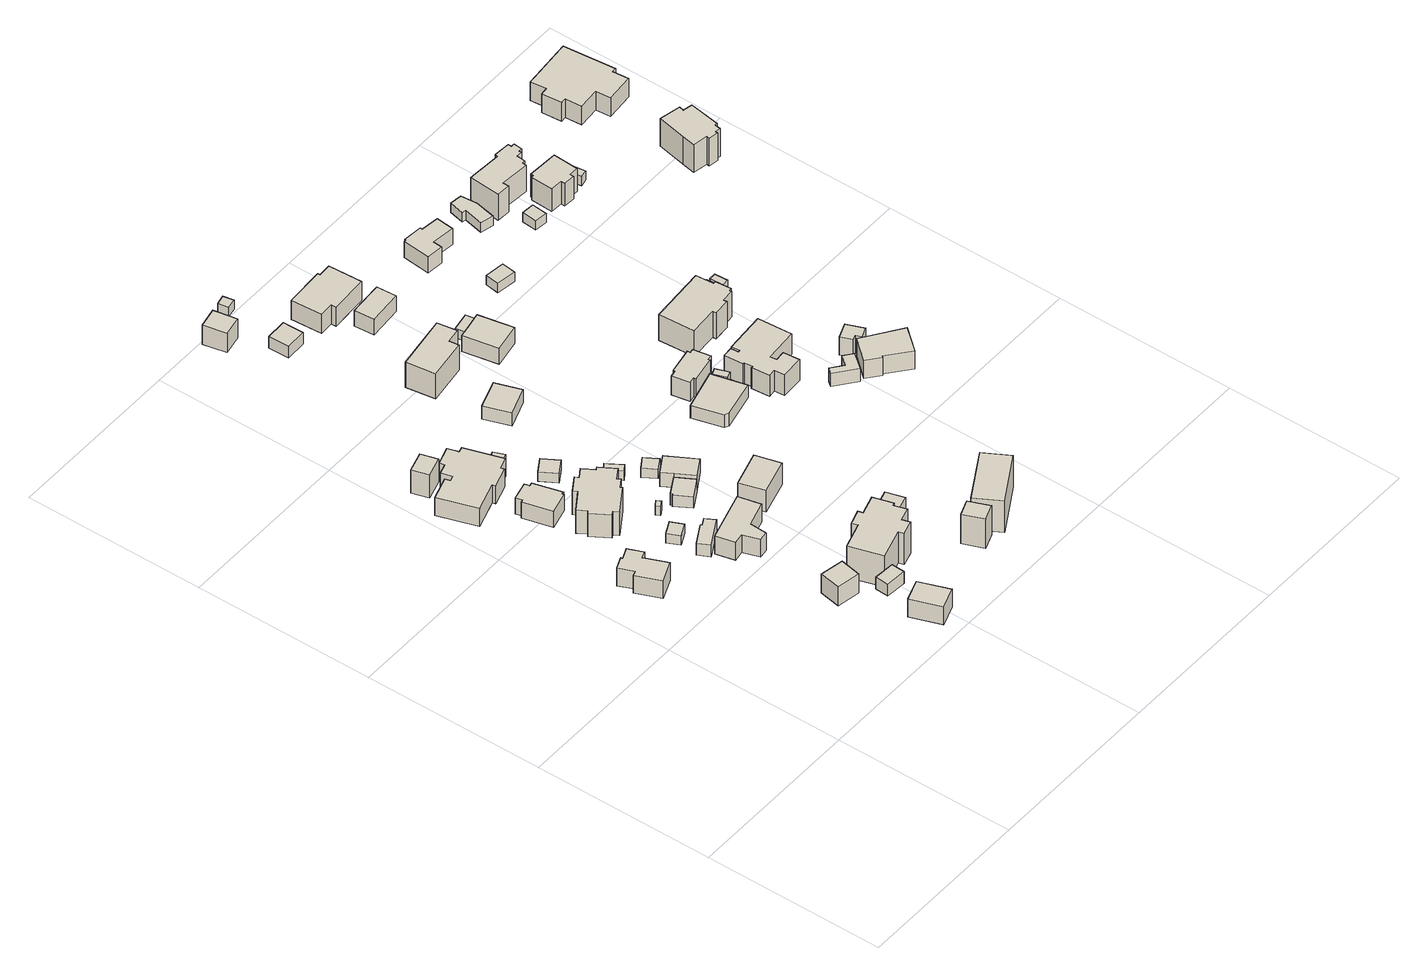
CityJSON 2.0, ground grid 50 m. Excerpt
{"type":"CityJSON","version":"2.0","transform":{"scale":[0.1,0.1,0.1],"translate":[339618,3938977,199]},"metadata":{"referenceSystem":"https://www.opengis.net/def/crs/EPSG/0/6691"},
"CityObjects":{
"building1":{"type":"Building","attributes":{"usage":"411","measuredHeight":7.2,"storeysAboveGround":1,"BuildingIDAttribute.prefecture":"14","BuildingIDAttribute.city":"14151","BuildingDetailAttribute.totalFloorArea":63.91,"BuildingDetailAttribute.buildingFootprintArea":63.91,"BuildingDetailAttribute.buildingStructureType":"601","BuildingDetailAttribute.buildingStructureOrgType":"1","BuildingDetailAttribute.orgUsage":"10","BuildingDetailAttribute.surveyYear":2015,"BuildingLandSlideRiskAttribute.description":"1","BuildingLandSlideRiskAttribute.areaType":"1"},"geometry":[{"type":"Solid","lod":"1","boundaries":[[[[0,1,2,3,4,5,6,7,8,9]],[[8,10,11,9]],[[7,12,10,8]],[[6,13,12,7]],[[5,14,13,6]],[[4,15,14,5]],[[3,16,15,4]],[[2,17,16,3]],[[1,18,17,2]],[[0,19,18,1]],[[9,11,19,0]],[[10,12,13,14,15,16,17,18,19,11]]]]}]},
"building2":{"type":"Building","attributes":{"usage":"431","measuredHeight":6.9,"storeysAboveGround":1,"BuildingIDAttribute.prefecture":"14","BuildingIDAttribute.city":"14151","BuildingDetailAttribute.totalFloorArea":44.2,"BuildingDetailAttribute.buildingFootprintArea":44.2,"BuildingDetailAttribute.buildingStructureType":"601","BuildingDetailAttribute.buildingStructureOrgType":"1","BuildingDetailAttribute.orgUsage":"143","BuildingDetailAttribute.surveyYear":2015},"geometry":[{"type":"Solid","lod":"1","boundaries":[[[[20,21,22,23]],[[22,24,25,23]],[[21,26,24,22]],[[20,27,26,21]],[[23,25,27,20]],[[24,26,27,25]]]]}]},
"building3":{"type":"Building","attributes":{"usage":"411","measuredHeight":6.2,"storeysAboveGround":1,"BuildingIDAttribute.prefecture":"14","BuildingIDAttribute.city":"14151","BuildingDetailAttribute.totalFloorArea":52.96,"BuildingDetailAttribute.buildingFootprintArea":52.96,"BuildingDetailAttribute.buildingStructureType":"601","BuildingDetailAttribute.buildingStructureOrgType":"1","BuildingDetailAttribute.orgUsage":"10","BuildingDetailAttribute.surveyYear":2015},"geometry":[{"type":"Solid","lod":"1","boundaries":[[[[28,29,30,31,32,33,34,35,36,37]],[[36,38,39,37]],[[35,40,38,36]],[[34,41,40,35]],[[33,42,41,34]],[[32,43,42,33]],[[31,44,43,32]],[[30,45,44,31]],[[29,46,45,30]],[[28,47,46,29]],[[37,39,47,28]],[[38,40,41,42,43,44,45,46,47,39]]]]}]},
"building4":{"type":"Building","attributes":{"usage":"411","measuredHeight":6.4,"storeysAboveGround":1,"BuildingIDAttribute.prefecture":"14","BuildingIDAttribute.city":"14151","BuildingDetailAttribute.totalFloorArea":38.78,"BuildingDetailAttribute.buildingFootprintArea":38.78,"BuildingDetailAttribute.buildingStructureType":"610","BuildingDetailAttribute.buildingStructureOrgType":"2","BuildingDetailAttribute.orgUsage":"10","BuildingDetailAttribute.surveyYear":2015},"geometry":[{"type":"Solid","lod":"1","boundaries":[[[[48,49,50,51]],[[50,52,53,51]],[[49,54,52,50]],[[48,55,54,49]],[[51,53,55,48]],[[52,54,55,53]]]]}]},
"building5":{"type":"Building","attributes":{"usage":"411","measuredHeight":7.9,"storeysAboveGround":1,"BuildingIDAttribute.prefecture":"14","BuildingIDAttribute.city":"14151","BuildingDetailAttribute.totalFloorArea":178.84,"BuildingDetailAttribute.buildingFootprintArea":178.84,"BuildingDetailAttribute.buildingStructureType":"601","BuildingDetailAttribute.buildingStructureOrgType":"1","BuildingDetailAttribute.orgUsage":"10","BuildingDetailAttribute.surveyYear":2015,"BuildingLandSlideRiskAttribute.description":"1","BuildingLandSlideRiskAttribute.areaType":"1"},"geometry":[{"type":"Solid","lod":"1","boundaries":[[[[56,57,58,59,60,61,62,63,64,65,66,67,68,69,70,71]],[[70,72,73,71]],[[69,74,72,70]],[[68,75,74,69]],[[67,76,75,68]],[[66,77,76,67]],[[65,78,77,66]],[[64,79,78,65]],[[63,80,79,64]],[[62,81,80,63]],[[61,82,81,62]],[[60,83,82,61]],[[59,84,83,60]],[[58,85,84,59]],[[57,86,85,58]],[[56,87,86,57]],[[71,73,87,56]],[[72,74,75,76,77,78,79,80,81,82,83,84,85,86,87,73]]]]}]},
"building6":{"type":"Building","attributes":{"measuredHeight":11.2,"BuildingIDAttribute.prefecture":"14","BuildingIDAttribute.city":"14151","BuildingDetailAttribute.surveyYear":2015,"BuildingLandSlideRiskAttribute.description":"1","BuildingLandSlideRiskAttribute.areaType":"1"},"geometry":[{"type":"Solid","lod":"1","boundaries":[[[[88,89,90,91]],[[90,92,93,91]],[[89,94,92,90]],[[88,95,94,89]],[[91,93,95,88]],[[92,94,95,93]]]]}]},
"building7":{"type":"Building","attributes":{"BuildingIDAttribute.prefecture":"14","BuildingIDAttribute.city":"14151","BuildingDetailAttribute.surveyYear":2015},"geometry":[{"type":"Solid","lod":"1","boundaries":[[[[96,97,98,99]],[[98,100,101,99]],[[97,102,100,98]],[[96,103,102,97]],[[99,101,103,96]],[[100,102,103,101]]]]}]},
"building8":{"type":"Building","attributes":{"usage":"413","measuredHeight":4.3,"storeysAboveGround":2,"BuildingIDAttribute.prefecture":"14","BuildingIDAttribute.city":"14151","BuildingDetailAttribute.totalFloorArea":50.77,"BuildingDetailAttribute.buildingFootprintArea":25.39,"BuildingDetailAttribute.buildingStructureType":"601","BuildingDetailAttribute.buildingStructureOrgType":"1","BuildingDetailAttribute.orgUsage":"30","BuildingDetailAttribute.surveyYear":2015},"geometry":[{"type":"Solid","lod":"1","boundaries":[[[[104,105,106,107,108,109]],[[108,110,111,109]],[[107,112,110,108]],[[106,113,112,107]],[[105,114,113,106]],[[104,115,114,105]],[[109,111,115,104]],[[110,112,113,114,115,111]]]]}]},
"building9":{"type":"Building","attributes":{"measuredHeight":4,"BuildingIDAttribute.prefecture":"14","BuildingIDAttribute.city":"14151","BuildingDetailAttribute.surveyYear":2015},"geometry":[{"type":"Solid","lod":"1","boundaries":[[[[116,117,118,119]],[[118,120,121,119]],[[117,122,120,118]],[[116,123,122,117]],[[119,121,123,116]],[[120,122,123,121]]]]}]},
"building10":{"type":"Building","attributes":{"usage":"411","measuredHeight":8.9,"storeysAboveGround":2,"BuildingIDAttribute.prefecture":"14","BuildingIDAttribute.city":"14151","BuildingDetailAttribute.totalFloorArea":216.38,"BuildingDetailAttribute.buildingFootprintArea":108.19,"BuildingDetailAttribute.buildingStructureType":"601","BuildingDetailAttribute.buildingStructureOrgType":"1","BuildingDetailAttribute.orgUsage":"10","BuildingDetailAttribute.surveyYear":2015},"geometry":[{"type":"Solid","lod":"1","boundaries":[[[[124,125,126,127,128,129,130,131,132,133,134,135,136,137,138,139,140,141]],[[140,142,143,141]],[[139,144,142,140]],[[138,145,144,139]],[[137,146,145,138]],[[136,147,146,137]],[[135,148,147,136]],[[134,149,148,135]],[[133,150,149,134]],[[132,151,150,133]],[[131,152,151,132]],[[130,153,152,131]],[[129,154,153,130]],[[128,155,154,129]],[[127,156,155,128]],[[126,157,156,127]],[[125,158,157,126]],[[124,159,158,125]],[[141,143,159,124]],[[142,144,145,146,147,148,149,150,151,152,153,154,155,156,157,158,159,143]]]]}]},
"building11":{"type":"Building","attributes":{"BuildingIDAttribute.prefecture":"14","BuildingIDAttribute.city":"14151","BuildingDetailAttribute.surveyYear":2015},"geometry":[{"type":"Solid","lod":"1","boundaries":[[[[160,161,162,163]],[[162,164,165,163]],[[161,166,164,162]],[[160,167,166,161]],[[163,165,167,160]],[[164,166,167,165]]]]}]},
"building12":{"type":"Building","attributes":{"usage":"413","measuredHeight":9.2,"storeysAboveGround":2,"BuildingIDAttribute.prefecture":"14","BuildingIDAttribute.city":"14151","BuildingDetailAttribute.totalFloorArea":174.46,"BuildingDetailAttribute.buildingFootprintArea":87.23,"BuildingDetailAttribute.buildingStructureType":"601","BuildingDetailAttribute.buildingStructureOrgType":"1","BuildingDetailAttribute.orgUsage":"30","BuildingDetailAttribute.surveyYear":2015},"geometry":[{"type":"Solid","lod":"1","boundaries":[[[[168,169,170,171,172,173,174,175]],[[174,176,177,175]],[[173,178,176,174]],[[172,179,178,173]],[[171,180,179,172]],[[170,181,180,171]],[[169,182,181,170]],[[168,183,182,169]],[[175,177,183,168]],[[176,178,179,180,181,182,183,177]]]]}]},
"building13":{"type":"Building","attributes":{"BuildingIDAttribute.prefecture":"14","BuildingIDAttribute.city":"14151","BuildingDetailAttribute.surveyYear":2015},"geometry":[{"type":"Solid","lod":"1","boundaries":[[[[184,185,186,187]],[[186,188,189,187]],[[185,190,188,186]],[[184,191,190,185]],[[187,189,191,184]],[[188,190,191,189]]]]}]},
"building14":{"type":"Building","attributes":{"BuildingIDAttribute.prefecture":"14","BuildingIDAttribute.city":"14151","BuildingDetailAttribute.surveyYear":2015},"geometry":[{"type":"Solid","lod":"1","boundaries":[[[[192,193,194,195]],[[194,196,197,195]],[[193,198,196,194]],[[192,199,198,193]],[[195,197,199,192]],[[196,198,199,197]]]]}]},
"building15":{"type":"Building","attributes":{"usage":"411","measuredHeight":12.8,"storeysAboveGround":2,"BuildingIDAttribute.prefecture":"14","BuildingIDAttribute.city":"14151","BuildingDetailAttribute.totalFloorArea":296.98,"BuildingDetailAttribute.buildingFootprintArea":148.49,"BuildingDetailAttribute.buildingStructureType":"601","BuildingDetailAttribute.buildingStructureOrgType":"1","BuildingDetailAttribute.orgUsage":"10","BuildingDetailAttribute.surveyYear":2015},"geometry":[{"type":"Solid","lod":"1","boundaries":[[[[200,201,202,203,204,205,206,207,208,209,210,211,212,213]],[[212,214,215,213]],[[211,216,214,212]],[[210,217,216,211]],[[209,218,217,210]],[[208,219,218,209]],[[207,220,219,208]],[[206,221,220,207]],[[205,222,221,206]],[[204,223,222,205]],[[203,224,223,204]],[[202,225,224,203]],[[201,226,225,202]],[[200,227,226,201]],[[213,215,227,200]],[[214,216,217,218,219,220,221,222,223,224,225,226,227,215]]]]}]},
"building16":{"type":"Building","attributes":{"usage":"411","measuredHeight":4.3,"storeysAboveGround":1,"BuildingIDAttribute.prefecture":"14","BuildingIDAttribute.city":"14151","BuildingDetailAttribute.totalFloorArea":26.7,"BuildingDetailAttribute.buildingFootprintArea":26.7,"BuildingDetailAttribute.buildingStructureType":"601","BuildingDetailAttribute.buildingStructureOrgType":"1","BuildingDetailAttribute.orgUsage":"10","BuildingDetailAttribute.surveyYear":2015},"geometry":[{"type":"Solid","lod":"1","boundaries":[[[[228,229,230,231,232,233]],[[232,234,235,233]],[[231,236,234,232]],[[230,237,236,231]],[[229,238,237,230]],[[228,239,238,229]],[[233,235,239,228]],[[234,236,237,238,239,235]]]]}]},
"building17":{"type":"Building","attributes":{"BuildingIDAttribute.prefecture":"14","BuildingIDAttribute.city":"14151","BuildingDetailAttribute.surveyYear":2015},"geometry":[{"type":"Solid","lod":"1","boundaries":[[[[240,241,242,243]],[[242,244,245,243]],[[241,246,244,242]],[[240,247,246,241]],[[243,245,247,240]],[[244,246,247,245]]]]}]},
"building18":{"type":"Building","attributes":{"usage":"411","storeysAboveGround":1,"BuildingIDAttribute.prefecture":"14","BuildingIDAttribute.city":"14151","BuildingDetailAttribute.totalFloorArea":12.31,"BuildingDetailAttribute.buildingFootprintArea":12.31,"BuildingDetailAttribute.buildingStructureType":"601","BuildingDetailAttribute.buildingStructureOrgType":"1","BuildingDetailAttribute.orgUsage":"10","BuildingDetailAttribute.surveyYear":2015},"geometry":[{"type":"Solid","lod":"1","boundaries":[[[[248,249,250,251]],[[250,252,253,251]],[[249,254,252,250]],[[248,255,254,249]],[[251,253,255,248]],[[252,254,255,253]]]]}]},
"building19":{"type":"Building","attributes":{"usage":"411","measuredHeight":5.2,"storeysAboveGround":1,"BuildingIDAttribute.prefecture":"14","BuildingIDAttribute.city":"14151","BuildingDetailAttribute.totalFloorArea":40.46,"BuildingDetailAttribute.buildingFootprintArea":40.46,"BuildingDetailAttribute.buildingStructureType":"601","BuildingDetailAttribute.buildingStructureOrgType":"1","BuildingDetailAttribute.orgUsage":"10","BuildingDetailAttribute.surveyYear":2015},"geometry":[{"type":"Solid","lod":"1","boundaries":[[[[256,257,258,259,260]],[[259,261,262,260]],[[258,263,261,259]],[[257,264,263,258]],[[256,265,264,257]],[[260,262,265,256]],[[261,263,264,265,262]]]]}]},
"building20":{"type":"Building","attributes":{"usage":"413","measuredHeight":7.6,"storeysAboveGround":2,"BuildingIDAttribute.prefecture":"14","BuildingIDAttribute.city":"14151","BuildingDetailAttribute.totalFloorArea":102.28,"BuildingDetailAttribute.buildingFootprintArea":51.14,"BuildingDetailAttribute.buildingStructureType":"601","BuildingDetailAttribute.buildingStructureOrgType":"1","BuildingDetailAttribute.orgUsage":"30","BuildingDetailAttribute.surveyYear":2015},"geometry":[{"type":"Solid","lod":"1","boundaries":[[[[266,267,268,269]],[[268,270,271,269]],[[267,272,270,268]],[[266,273,272,267]],[[269,271,273,266]],[[270,272,273,271]]]]}]},
"building21":{"type":"Building","attributes":{"usage":"413","measuredHeight":10.7,"storeysAboveGround":1,"BuildingIDAttribute.prefecture":"14","BuildingIDAttribute.city":"14151","BuildingDetailAttribute.totalFloorArea":54.93,"BuildingDetailAttribute.buildingFootprintArea":54.93,"BuildingDetailAttribute.buildingStructureType":"601","BuildingDetailAttribute.buildingStructureOrgType":"1","BuildingDetailAttribute.orgUsage":"30","BuildingDetailAttribute.surveyYear":2015},"geometry":[{"type":"Solid","lod":"1","boundaries":[[[[274,275,276,277]],[[276,278,279,277]],[[275,280,278,276]],[[274,281,280,275]],[[277,279,281,274]],[[278,280,281,279]]]]}]},
"building22":{"type":"Building","attributes":{"usage":"451","measuredHeight":7,"storeysAboveGround":1,"BuildingIDAttribute.prefecture":"14","BuildingIDAttribute.city":"14151","BuildingDetailAttribute.totalFloorArea":28.7,"BuildingDetailAttribute.buildingFootprintArea":28.7,"BuildingDetailAttribute.buildingStructureType":"601","BuildingDetailAttribute.buildingStructureOrgType":"1","BuildingDetailAttribute.orgUsage":"200","BuildingDetailAttribute.surveyYear":2015},"geometry":[{"type":"Solid","lod":"1","boundaries":[[[[282,283,284,285]],[[284,286,287,285]],[[283,288,286,284]],[[282,289,288,283]],[[285,287,289,282]],[[286,288,289,287]]]]}]},
"building23":{"type":"Building","attributes":{"measuredHeight":7.3,"BuildingIDAttribute.prefecture":"14","BuildingIDAttribute.city":"14151","BuildingDetailAttribute.surveyYear":2015},"geometry":[{"type":"Solid","lod":"1","boundaries":[[[[290,291,292,293]],[[292,294,295,293]],[[291,296,294,292]],[[290,297,296,291]],[[293,295,297,290]],[[294,296,297,295]]]]}]},
"building24":{"type":"Building","attributes":{"usage":"411","measuredHeight":4.5,"storeysAboveGround":1,"BuildingIDAttribute.prefecture":"14","BuildingIDAttribute.city":"14151","BuildingDetailAttribute.totalFloorArea":49.89,"BuildingDetailAttribute.buildingFootprintArea":49.89,"BuildingDetailAttribute.buildingStructureType":"601","BuildingDetailAttribute.buildingStructureOrgType":"1","BuildingDetailAttribute.orgUsage":"10","BuildingDetailAttribute.surveyYear":2015},"geometry":[{"type":"Solid","lod":"1","boundaries":[[[[298,299,300,301]],[[300,302,303,301]],[[299,304,302,300]],[[298,305,304,299]],[[301,303,305,298]],[[302,304,305,303]]]]}]},
"building25":{"type":"Building","attributes":{"usage":"411","measuredHeight":4.2,"storeysAboveGround":1,"BuildingIDAttribute.prefecture":"14","BuildingIDAttribute.city":"14151","BuildingDetailAttribute.totalFloorArea":40.59,"BuildingDetailAttribute.buildingFootprintArea":40.59,"BuildingDetailAttribute.buildingStructureType":"610","BuildingDetailAttribute.buildingStructureOrgType":"2","BuildingDetailAttribute.orgUsage":"10","BuildingDetailAttribute.surveyYear":2015},"geometry":[{"type":"Solid","lod":"1","boundaries":[[[[306,307,308,309]],[[308,310,311,309]],[[307,312,310,308]],[[306,313,312,307]],[[309,311,313,306]],[[310,312,313,311]]]]}]},
"building26":{"type":"Building","attributes":{"usage":"411","measuredHeight":9.2,"storeysAboveGround":2,"BuildingIDAttribute.prefecture":"14","BuildingIDAttribute.city":"14151","BuildingDetailAttribute.totalFloorArea":171.55,"BuildingDetailAttribute.buildingFootprintArea":85.78,"BuildingDetailAttribute.buildingStructureType":"601","BuildingDetailAttribute.buildingStructureOrgType":"1","BuildingDetailAttribute.orgUsage":"10","BuildingDetailAttribute.surveyYear":2015},"geometry":[{"type":"Solid","lod":"1","boundaries":[[[[314,315,316,317,318,319]],[[318,320,321,319]],[[317,322,320,318]],[[316,323,322,317]],[[315,324,323,316]],[[314,325,324,315]],[[319,321,325,314]],[[320,322,323,324,325,321]]]]}]},
"building27":{"type":"Building","attributes":{"BuildingIDAttribute.prefecture":"14","BuildingIDAttribute.city":"14151","BuildingDetailAttribute.surveyYear":2015},"geometry":[{"type":"Solid","lod":"1","boundaries":[[[[326,327,328,329]],[[328,330,331,329]],[[327,332,330,328]],[[326,333,332,327]],[[329,331,333,326]],[[330,332,333,331]]]]}]},
"building28":{"type":"Building","attributes":{"usage":"413","measuredHeight":11.8,"storeysAboveGround":2,"BuildingIDAttribute.prefecture":"14","BuildingIDAttribute.city":"14151","BuildingDetailAttribute.totalFloorArea":174.97,"BuildingDetailAttribute.buildingFootprintArea":87.48,"BuildingDetailAttribute.buildingStructureType":"601","BuildingDetailAttribute.buildingStructureOrgType":"1","BuildingDetailAttribute.orgUsage":"30","BuildingDetailAttribute.surveyYear":2015},"geometry":[{"type":"Solid","lod":"1","boundaries":[[[[334,335,336,337]],[[336,338,339,337]],[[335,340,338,336]],[[334,341,340,335]],[[337,339,341,334]],[[338,340,341,339]]]]}]},
"building29":{"type":"Building","attributes":{"usage":"411","measuredHeight":7.2,"storeysAboveGround":1,"BuildingIDAttribute.prefecture":"14","BuildingIDAttribute.city":"14151","BuildingDetailAttribute.totalFloorArea":123.8,"BuildingDetailAttribute.buildingFootprintArea":123.8,"BuildingDetailAttribute.buildingStructureType":"601","BuildingDetailAttribute.buildingStructureOrgType":"1","BuildingDetailAttribute.orgUsage":"10","BuildingDetailAttribute.surveyYear":2015},"geometry":[{"type":"Solid","lod":"1","boundaries":[[[[342,343,344,345,346,347,348,349]],[[348,350,351,349]],[[347,352,350,348]],[[346,353,352,347]],[[345,354,353,346]],[[344,355,354,345]],[[343,356,355,344]],[[342,357,356,343]],[[349,351,357,342]],[[350,352,353,354,355,356,357,351]]]]}]},
"building30":{"type":"Building","attributes":{"usage":"411","measuredHeight":5.7,"storeysAboveGround":1,"BuildingIDAttribute.prefecture":"14","BuildingIDAttribute.city":"14151","BuildingDetailAttribute.totalFloorArea":45.59,"BuildingDetailAttribute.buildingFootprintArea":45.59,"BuildingDetailAttribute.buildingStructureType":"601","BuildingDetailAttribute.buildingStructureOrgType":"1","BuildingDetailAttribute.orgUsage":"10","BuildingDetailAttribute.surveyYear":2015},"geometry":[{"type":"Solid","lod":"1","boundaries":[[[[358,359,360,361]],[[360,362,363,361]],[[359,364,362,360]],[[358,365,364,359]],[[361,363,365,358]],[[362,364,365,363]]]]}]},
"building31":{"type":"Building","attributes":{"usage":"402","measuredHeight":4.6,"storeysAboveGround":1,"BuildingIDAttribute.prefecture":"14","BuildingIDAttribute.city":"14151","BuildingDetailAttribute.totalFloorArea":92.09,"BuildingDetailAttribute.buildingFootprintArea":92.09,"BuildingDetailAttribute.buildingStructureType":"601","BuildingDetailAttribute.buildingStructureOrgType":"1","BuildingDetailAttribute.orgUsage":"71","BuildingDetailAttribute.surveyYear":2015},"geometry":[{"type":"Solid","lod":"1","boundaries":[[[[366,367,368,369,370]],[[369,371,372,370]],[[368,373,371,369]],[[367,374,373,368]],[[366,375,374,367]],[[370,372,375,366]],[[371,373,374,375,372]]]]}]},
"building32":{"type":"Building","attributes":{"usage":"411","measuredHeight":5.5,"storeysAboveGround":1,"BuildingIDAttribute.prefecture":"14","BuildingIDAttribute.city":"14151","BuildingDetailAttribute.totalFloorArea":65.28,"BuildingDetailAttribute.buildingFootprintArea":65.28,"BuildingDetailAttribute.buildingStructureType":"601","BuildingDetailAttribute.buildingStructureOrgType":"1","BuildingDetailAttribute.orgUsage":"10","BuildingDetailAttribute.surveyYear":2015},"geometry":[{"type":"Solid","lod":"1","boundaries":[[[[376,377,378,379,380,381]],[[380,382,383,381]],[[379,384,382,380]],[[378,385,384,379]],[[377,386,385,378]],[[376,387,386,377]],[[381,383,387,376]],[[382,384,385,386,387,383]]]]}]},
"building33":{"type":"Building","attributes":{"usage":"411","storeysAboveGround":1,"BuildingIDAttribute.prefecture":"14","BuildingIDAttribute.city":"14151","BuildingDetailAttribute.totalFloorArea":13.15,"BuildingDetailAttribute.buildingFootprintArea":13.15,"BuildingDetailAttribute.buildingStructureType":"601","BuildingDetailAttribute.buildingStructureOrgType":"1","BuildingDetailAttribute.orgUsage":"10","BuildingDetailAttribute.surveyYear":2015},"geometry":[{"type":"Solid","lod":"1","boundaries":[[[[388,389,390,391]],[[390,392,393,391]],[[389,394,392,390]],[[388,395,394,389]],[[391,393,395,388]],[[392,394,395,393]]]]}]},
"building34":{"type":"Building","attributes":{"usage":"411","measuredHeight":6.3,"storeysAboveGround":2,"BuildingIDAttribute.prefecture":"14","BuildingIDAttribute.city":"14151","BuildingDetailAttribute.totalFloorArea":83.85,"BuildingDetailAttribute.buildingFootprintArea":41.92,"BuildingDetailAttribute.buildingStructureType":"601","BuildingDetailAttribute.buildingStructureOrgType":"1","BuildingDetailAttribute.orgUsage":"10","BuildingDetailAttribute.surveyYear":2015},"geometry":[{"type":"Solid","lod":"1","boundaries":[[[[396,397,398,399,400,401,402,403,404,405,406,407]],[[406,408,409,407]],[[405,410,408,406]],[[404,411,410,405]],[[403,412,411,404]],[[402,413,412,403]],[[401,414,413,402]],[[400,415,414,401]],[[399,416,415,400]],[[398,417,416,399]],[[397,418,417,398]],[[396,419,418,397]],[[407,409,419,396]],[[408,410,411,412,413,414,415,416,417,418,419,409]]]]}]},
"building35":{"type":"Building","attributes":{"BuildingIDAttribute.prefecture":"14","BuildingIDAttribute.city":"14151","BuildingDetailAttribute.surveyYear":2015},"geometry":[{"type":"Solid","lod":"1","boundaries":[[[[420,421,422,423]],[[422,424,425,423]],[[421,426,424,422]],[[420,427,426,421]],[[423,425,427,420]],[[424,426,427,425]]]]}]},
"building36":{"type":"Building","attributes":{"usage":"411","measuredHeight":11.2,"storeysAboveGround":2,"BuildingIDAttribute.prefecture":"14","BuildingIDAttribute.city":"14151","BuildingDetailAttribute.totalFloorArea":298.38,"BuildingDetailAttribute.buildingFootprintArea":149.19,"BuildingDetailAttribute.buildingStructureType":"601","BuildingDetailAttribute.buildingStructureOrgType":"1","BuildingDetailAttribute.orgUsage":"10","BuildingDetailAttribute.surveyYear":2015,"BuildingLandSlideRiskAttribute.description":"1","BuildingLandSlideRiskAttribute.areaType":"1"},"geometry":[{"type":"Solid","lod":"1","boundaries":[[[[428,429,430,431,432,433,434,435,436,437,438,439,440,441,442,443,444,445]],[[444,446,447,445]],[[443,448,446,444]],[[442,449,448,443]],[[441,450,449,442]],[[440,451,450,441]],[[439,452,451,440]],[[438,453,452,439]],[[437,454,453,438]],[[436,455,454,437]],[[435,456,455,436]],[[434,457,456,435]],[[433,458,457,434]],[[432,459,458,433]],[[431,460,459,432]],[[430,461,460,431]],[[429,462,461,430]],[[428,463,462,429]],[[445,447,463,428]],[[446,448,449,450,451,452,453,454,455,456,457,458,459,460,461,462,463,447]]]]}]},
"building37":{"type":"Building","attributes":{"BuildingIDAttribute.prefecture":"14","BuildingIDAttribute.city":"14151","BuildingDetailAttribute.surveyYear":2015},"geometry":[{"type":"Solid","lod":"1","boundaries":[[[[464,465,466,467]],[[466,468,469,467]],[[465,470,468,466]],[[464,471,470,465]],[[467,469,471,464]],[[468,470,471,469]]]]}]},
"building38":{"type":"Building","attributes":{"measuredHeight":5,"BuildingIDAttribute.prefecture":"14","BuildingIDAttribute.city":"14151","BuildingDetailAttribute.surveyYear":2015},"geometry":[{"type":"Solid","lod":"1","boundaries":[[[[472,473,474,475,476,477]],[[476,478,479,477]],[[475,480,478,476]],[[474,481,480,475]],[[473,482,481,474]],[[472,483,482,473]],[[477,479,483,472]],[[478,480,481,482,483,479]]]]}]},
"building39":{"type":"Building","attributes":{"usage":"411","measuredHeight":10,"storeysAboveGround":2,"BuildingIDAttribute.prefecture":"14","BuildingIDAttribute.city":"14151","BuildingDetailAttribute.totalFloorArea":279.48,"BuildingDetailAttribute.buildingFootprintArea":139.74,"BuildingDetailAttribute.buildingStructureType":"601","BuildingDetailAttribute.buildingStructureOrgType":"1","BuildingDetailAttribute.orgUsage":"10","BuildingDetailAttribute.surveyYear":2015,"BuildingLandSlideRiskAttribute.description":"1","BuildingLandSlideRiskAttribute.areaType":"1"},"geometry":[{"type":"Solid","lod":"1","boundaries":[[[[484,485,486,487,488,489,490,491,492,493,494,495]],[[494,496,497,495]],[[493,498,496,494]],[[492,499,498,493]],[[491,500,499,492]],[[490,501,500,491]],[[489,502,501,490]],[[488,503,502,489]],[[487,504,503,488]],[[486,505,504,487]],[[485,506,505,486]],[[484,507,506,485]],[[495,497,507,484]],[[496,498,499,500,501,502,503,504,505,506,507,497]]]]}]},
"building40":{"type":"Building","attributes":{"usage":"451","measuredHeight":5.8,"storeysAboveGround":1,"BuildingIDAttribute.prefecture":"14","BuildingIDAttribute.city":"14151","BuildingDetailAttribute.totalFloorArea":55.47,"BuildingDetailAttribute.buildingFootprintArea":55.47,"BuildingDetailAttribute.buildingStructureType":"601","BuildingDetailAttribute.buildingStructureOrgType":"1","BuildingDetailAttribute.orgUsage":"200","BuildingDetailAttribute.surveyYear":2015},"geometry":[{"type":"Solid","lod":"1","boundaries":[[[[508,509,510,511,512,513,514,515,516,517]],[[516,518,519,517]],[[515,520,518,516]],[[514,521,520,515]],[[513,522,521,514]],[[512,523,522,513]],[[511,524,523,512]],[[510,525,524,511]],[[509,526,525,510]],[[508,527,526,509]],[[517,519,527,508]],[[518,520,521,522,523,524,525,526,527,519]]]]}]},
"building41":{"type":"Building","attributes":{"usage":"401","measuredHeight":6.7,"storeysAboveGround":1,"BuildingIDAttribute.prefecture":"14","BuildingIDAttribute.city":"14151","BuildingDetailAttribute.totalFloorArea":93.64,"BuildingDetailAttribute.buildingFootprintArea":93.64,"BuildingDetailAttribute.buildingStructureType":"601","BuildingDetailAttribute.buildingStructureOrgType":"1","BuildingDetailAttribute.orgUsage":"61","BuildingDetailAttribute.surveyYear":2015},"geometry":[{"type":"Solid","lod":"1","boundaries":[[[[528,529,530,531,532,533]],[[532,534,535,533]],[[531,536,534,532]],[[530,537,536,531]],[[529,538,537,530]],[[528,539,538,529]],[[533,535,539,528]],[[534,536,537,538,539,535]]]]}]},
"building42":{"type":"Building","attributes":{"measuredHeight":6.8,"BuildingIDAttribute.prefecture":"14","BuildingIDAttribute.city":"14151","BuildingDetailAttribute.surveyYear":2015,"BuildingLandSlideRiskAttribute.description":"1","BuildingLandSlideRiskAttribute.areaType":"1"},"geometry":[{"type":"Solid","lod":"1","boundaries":[[[[540,541,542,543,544,545]],[[544,546,547,545]],[[543,548,546,544]],[[542,549,548,543]],[[541,550,549,542]],[[540,551,550,541]],[[545,547,551,540]],[[546,548,549,550,551,547]]]]}]},
"building43":{"type":"Building","attributes":{"usage":"411","storeysAboveGround":2,"BuildingIDAttribute.prefecture":"14","BuildingIDAttribute.city":"14151","BuildingDetailAttribute.totalFloorArea":16.36,"BuildingDetailAttribute.buildingFootprintArea":8.18,"BuildingDetailAttribute.buildingStructureType":"601","BuildingDetailAttribute.buildingStructureOrgType":"1","BuildingDetailAttribute.orgUsage":"10","BuildingDetailAttribute.surveyYear":2015,"BuildingLandSlideRiskAttribute.description":"1","BuildingLandSlideRiskAttribute.areaType":"1"},"geometry":[{"type":"Solid","lod":"1","boundaries":[[[[552,553,554,555]],[[554,556,557,555]],[[553,558,556,554]],[[552,559,558,553]],[[555,557,559,552]],[[556,558,559,557]]]]}]},
"building44":{"type":"Building","attributes":{"usage":"451","storeysAboveGround":1,"BuildingIDAttribute.prefecture":"14","BuildingIDAttribute.city":"14151","BuildingDetailAttribute.totalFloorArea":30.89,"BuildingDetailAttribute.buildingFootprintArea":30.89,"BuildingDetailAttribute.buildingStructureType":"601","BuildingDetailAttribute.buildingStructureOrgType":"1","BuildingDetailAttribute.orgUsage":"200","BuildingDetailAttribute.surveyYear":2015},"geometry":[{"type":"Solid","lod":"1","boundaries":[[[[560,561,562,563,564,565,566]],[[565,567,568,566]],[[564,569,567,565]],[[563,570,569,564]],[[562,571,570,563]],[[561,572,571,562]],[[560,573,572,561]],[[566,568,573,560]],[[567,569,570,571,572,573,568]]]]}]},
"building45":{"type":"Building","attributes":{"BuildingIDAttribute.prefecture":"14","BuildingIDAttribute.city":"14151","BuildingDetailAttribute.surveyYear":2015,"BuildingLandSlideRiskAttribute.description":"1","BuildingLandSlideRiskAttribute.areaType":"1"},"geometry":[{"type":"Solid","lod":"1","boundaries":[[[[574,575,576,577]],[[576,578,579,577]],[[575,580,578,576]],[[574,581,580,575]],[[577,579,581,574]],[[578,580,581,579]]]]}]},
"building46":{"type":"Building","attributes":{"BuildingIDAttribute.prefecture":"14","BuildingIDAttribute.city":"14151","BuildingDetailAttribute.surveyYear":2015},"geometry":[{"type":"Solid","lod":"1","boundaries":[[[[582,583,584,585]],[[584,586,587,585]],[[583,588,586,584]],[[582,589,588,583]],[[585,587,589,582]],[[586,588,589,587]]]]}]},
"building47":{"type":"Building","attributes":{"usage":"411","measuredHeight":9.3,"storeysAboveGround":2,"BuildingIDAttribute.prefecture":"14","BuildingIDAttribute.city":"14151","BuildingDetailAttribute.totalFloorArea":176.95,"BuildingDetailAttribute.buildingFootprintArea":88.47,"BuildingDetailAttribute.buildingStructureType":"601","BuildingDetailAttribute.buildingStructureOrgType":"1","BuildingDetailAttribute.orgUsage":"10","BuildingDetailAttribute.surveyYear":2015},"geometry":[{"type":"Solid","lod":"1","boundaries":[[[[590,591,592,593,594,595,596,597,598,599,600,601,602,603,604,605]],[[604,606,607,605]],[[603,608,606,604]],[[602,609,608,603]],[[601,610,609,602]],[[600,611,610,601]],[[599,612,611,600]],[[598,613,612,599]],[[597,614,613,598]],[[596,615,614,597]],[[595,616,615,596]],[[594,617,616,595]],[[593,618,617,594]],[[592,619,618,593]],[[591,620,619,592]],[[590,621,620,591]],[[605,607,621,590]],[[606,608,609,610,611,612,613,614,615,616,617,618,619,620,621,607]]]]}]},
"building48":{"type":"Building","attributes":{"usage":"411","measuredHeight":7.8,"storeysAboveGround":2,"BuildingIDAttribute.prefecture":"14","BuildingIDAttribute.city":"14151","BuildingDetailAttribute.totalFloorArea":93.87,"BuildingDetailAttribute.buildingFootprintArea":46.93,"BuildingDetailAttribute.buildingStructureType":"601","BuildingDetailAttribute.buildingStructureOrgType":"1","BuildingDetailAttribute.orgUsage":"10","BuildingDetailAttribute.surveyYear":2015},"geometry":[{"type":"Solid","lod":"1","boundaries":[[[[622,623,624,625,626,627,628,629,630,631]],[[630,632,633,631]],[[629,634,632,630]],[[628,635,634,629]],[[627,636,635,628]],[[626,637,636,627]],[[625,638,637,626]],[[624,639,638,625]],[[623,640,639,624]],[[622,641,640,623]],[[631,633,641,622]],[[632,634,635,636,637,638,639,640,641,633]]]]}]},
"building49":{"type":"Building","attributes":{"BuildingIDAttribute.prefecture":"14","BuildingIDAttribute.city":"14151","BuildingDetailAttribute.surveyYear":2015},"geometry":[{"type":"Solid","lod":"1","boundaries":[[[[642,643,644,645]],[[644,646,647,645]],[[643,648,646,644]],[[642,649,648,643]],[[645,647,649,642]],[[646,648,649,647]]]]}]},
"building50":{"type":"Building","attributes":{"usage":"411","measuredHeight":9.8,"storeysAboveGround":2,"BuildingIDAttribute.prefecture":"14","BuildingIDAttribute.city":"14151","BuildingDetailAttribute.totalFloorArea":142.07,"BuildingDetailAttribute.buildingFootprintArea":71.04,"BuildingDetailAttribute.buildingStructureType":"601","BuildingDetailAttribute.buildingStructureOrgType":"1","BuildingDetailAttribute.orgUsage":"10","BuildingDetailAttribute.surveyYear":2015,"BuildingLandSlideRiskAttribute.description":"1","BuildingLandSlideRiskAttribute.areaType":"1"},"geometry":[{"type":"Solid","lod":"1","boundaries":[[[[650,651,652,653,654,655,656,657,658,659,660,661,662]],[[661,663,664,662]],[[660,665,663,661]],[[659,666,665,660]],[[658,667,666,659]],[[657,668,667,658]],[[656,669,668,657]],[[655,670,669,656]],[[654,671,670,655]],[[653,672,671,654]],[[652,673,672,653]],[[651,674,673,652]],[[650,675,674,651]],[[662,664,675,650]],[[663,665,666,667,668,669,670,671,672,673,674,675,664]]]]}]},
"building51":{"type":"Building","attributes":{"measuredHeight":4.7,"BuildingIDAttribute.prefecture":"14","BuildingIDAttribute.city":"14151","BuildingDetailAttribute.surveyYear":2015,"BuildingLandSlideRiskAttribute.description":"1","BuildingLandSlideRiskAttribute.areaType":"1"},"geometry":[{"type":"Solid","lod":"1","boundaries":[[[[676,677,678,679]],[[678,680,681,679]],[[677,682,680,678]],[[676,683,682,677]],[[679,681,683,676]],[[680,682,683,681]]]]}]},
"building52":{"type":"Building","attributes":{"usage":"422","measuredHeight":8.5,"storeysAboveGround":1,"BuildingIDAttribute.prefecture":"14","BuildingIDAttribute.city":"14151","BuildingDetailAttribute.totalFloorArea":161.3,"BuildingDetailAttribute.buildingFootprintArea":161.3,"BuildingDetailAttribute.buildingStructureType":"601","BuildingDetailAttribute.buildingStructureOrgType":"1","BuildingDetailAttribute.orgUsage":"138","BuildingDetailAttribute.surveyYear":2015},"geometry":[{"type":"Solid","lod":"1","boundaries":[[[[684,685,686,687,688,689,690,691,692,693,694,695]],[[694,696,697,695]],[[693,698,696,694]],[[692,699,698,693]],[[691,700,699,692]],[[690,701,700,691]],[[689,702,701,690]],[[688,703,702,689]],[[687,704,703,688]],[[686,705,704,687]],[[685,706,705,686]],[[684,707,706,685]],[[695,697,707,684]],[[696,698,699,700,701,702,703,704,705,706,707,697]]]]}]}
},
"vertices":[
[170,626,32],[111,601,32],[83,668,32],[97,673,32],[79,714,32],[113,728,32],[114,723,32],[145,736,32],[163,695,32],[144,688,32],[163,695,89],[144,688,89],[145,736,89],[114,723,89],[113,728,89],[79,714,89],[97,673,89],[83,668,89],[111,601,89],[170,626,89],
[378,86,70],[437,107,70],[467,24,70],[408,3,70],[467,24,128],[408,3,128],[437,107,128],[378,86,128],
[123,1024,44],[118,1042,44],[168,1054,44],[172,1040,44],[181,1042,44],[202,964,44],[196,963,44],[197,958,44],[136,942,44],[115,1022,44],[136,942,96],[115,1022,96],[197,958,96],[196,963,96],[202,964,96],[181,1042,96],[172,1040,96],[168,1054,96],[118,1042,96],[123,1024,96],
[340,262,32],[351,320,32],[415,308,32],[404,250,32],[415,308,93],[404,250,93],[351,320,93],[340,262,93],
[184,1123,34],[126,1105,34],[123,1114,34],[42,1088,34],[8,1194,34],[72,1214,34],[76,1200,34],[90,1205,34],[81,1234,34],[110,1243,34],[106,1257,34],[157,1273,34],[166,1243,34],[180,1247,34],[213,1143,34],[181,1133,34],[213,1143,92],[181,1133,92],[180,1247,92],[166,1243,92],[157,1273,92],[106,1257,92],[110,1243,92],[81,1234,92],[90,1205,92],[76,1200,92],[72,1214,92],[8,1194,92],[42,1088,92],[123,1114,92],[126,1105,92],[184,1123,92],
[125,1273,7],[70,1256,7],[56,1302,7],[112,1318,7],[56,1302,82],[112,1318,82],[70,1256,82],[125,1273,82],
[264,666,51],[248,699,51],[285,717,51],[301,683,51],[285,717,81],[301,683,81],[248,699,81],[264,666,81],
[261,619,48],[316,650,48],[319,646,48],[339,657,48],[354,630,48],[278,588,48],[354,630,86],[278,588,86],[339,657,86],[319,646,86],[316,650,86],[261,619,86],
[412,171,62],[414,208,62],[471,204,62],[469,167,62],[471,204,100],[469,167,100],[414,208,100],[412,171,100],
[300,869,44],[276,854,44],[279,849,44],[209,804,44],[200,818,44],[191,812,44],[160,861,44],[167,866,44],[152,890,44],[205,924,44],[198,935,44],[239,961,44],[245,951,44],[270,967,44],[290,935,44],[297,940,44],[324,897,44],[294,878,44],[324,897,119],[294,878,119],[297,940,119],[290,935,119],[270,967,119],[245,951,119],[239,961,119],[198,935,119],[205,924,119],[152,890,119],[167,866,119],[160,861,119],[191,812,119],[200,818,119],[209,804,119],[279,849,119],[276,854,119],[300,869,119],
[305,774,54],[321,784,54],[328,772,54],[312,762,54],[328,772,84],[312,762,84],[321,784,84],[305,774,84],
[387,510,31],[362,507,31],[347,551,31],[318,546,31],[305,599,31],[444,639,31],[458,577,31],[389,557,31],[458,577,88],[389,557,88],[444,639,88],[305,599,88],[318,546,88],[347,551,88],[362,507,88],[387,510,88],
[208,1184,47],[225,1191,47],[237,1161,47],[219,1155,47],[237,1161,77],[219,1155,77],[225,1191,77],[208,1184,77],
[262,1023,46],[236,1066,46],[275,1090,46],[301,1047,46],[275,1090,76],[301,1047,76],[236,1066,76],[262,1023,76],
[510,334,21],[505,350,21],[547,363,21],[551,350,21],[605,366,21],[621,312,21],[613,310,21],[624,275,21],[587,264,21],[593,243,21],[554,231,21],[549,246,21],[466,221,21],[438,312,21],[466,221,122],[438,312,122],[549,246,122],[554,231,122],[593,243,122],[587,264,122],[624,275,122],[613,310,122],[621,312,122],[605,366,122],[551,350,122],[547,363,122],[505,350,122],[510,334,122],
[355,761,52],[358,763,52],[356,768,52],[405,796,52],[433,748,52],[380,718,52],[433,748,88],[380,718,88],[405,796,88],[356,768,88],[358,763,88],[355,761,88],
[355,903,53],[327,943,53],[347,957,53],[374,916,53],[347,957,83],[374,916,83],[327,943,83],[355,903,83],
[438,861,55],[407,842,55],[385,877,55],[416,897,55],[385,877,85],[416,897,85],[407,842,85],[438,861,85],
[433,748,55],[405,796,55],[388,824,55],[437,853,55],[482,777,55],[437,853,100],[482,777,100],[388,824,100],[405,796,100],[433,748,100],
[454,645,51],[552,673,51],[571,603,51],[474,576,51],[571,603,120],[474,576,120],[552,673,120],[454,645,120],
[679,88,61],[657,144,61],[701,161,61],[724,105,61],[701,161,156],[724,105,156],[657,144,156],[679,88,156],
[134,1902,53],[121,1965,53],[176,1976,53],[188,1912,53],[176,1976,115],[188,1912,115],[121,1965,115],[134,1902,115],
[635,314,24],[621,364,24],[671,378,24],[685,328,24],[671,378,82],[685,328,82],[621,364,82],[635,314,82],
[325,1299,44],[404,1326,44],[428,1256,44],[350,1228,44],[428,1256,86],[350,1228,86],[404,1326,86],[325,1299,86],
[265,1778,53],[207,1776,53],[205,1834,53],[264,1836,53],[205,1834,90],[264,1836,90],[207,1776,90],[265,1778,90],
[297,1502,50],[447,1525,50],[456,1470,50],[416,1464,50],[419,1438,50],[309,1422,50],[419,1438,131],[309,1422,131],[416,1464,131],[456,1470,131],[447,1525,131],[297,1502,131],
[251,1971,64],[224,1966,64],[218,1994,64],[245,2000,64],[218,1994,94],[245,2000,94],[224,1966,94],[251,1971,94],
[719,162,49],[854,240,49],[894,171,49],[759,93,49],[894,171,151],[759,93,151],[854,240,151],[719,162,151],
[312,1850,56],[422,1856,56],[422,1849,56],[458,1851,56],[463,1758,56],[357,1752,56],[356,1766,56],[317,1764,56],[356,1766,117],[317,1764,117],[357,1752,117],[463,1758,117],[458,1851,117],[422,1849,117],[422,1856,117],[312,1850,117],
[383,1660,61],[379,1716,61],[475,1723,61],[479,1668,61],[475,1723,111],[479,1668,111],[379,1716,111],[383,1660,111],
[634,823,59],[612,905,59],[724,934,59],[748,840,59],[646,817,59],[748,840,100],[646,817,100],[724,934,100],[612,905,100],[634,823,100],
[492,1375,50],[473,1472,50],[498,1476,50],[549,1486,50],[551,1486,50],[570,1390,50],[551,1486,101],[570,1390,101],[549,1486,101],[498,1476,101],[473,1472,101],[492,1375,101],
[549,1486,59],[498,1476,59],[493,1506,59],[544,1515,59],[493,1506,89],[544,1515,89],[498,1476,89],[549,1486,89],
[745,954,59],[746,949,59],[675,936,59],[674,943,59],[656,940,59],[647,988,59],[666,992,59],[665,997,59],[737,1010,59],[738,1002,59],[749,1004,59],[758,956,59],[749,1004,119],[758,956,119],[738,1002,119],[737,1010,119],[665,997,119],[666,992,119],[647,988,119],[656,940,119],[674,943,119],[675,936,119],[746,949,119],[745,954,119],
[745,897,64],[732,933,64],[749,940,64],[763,904,64],[749,940,94],[763,904,94],[732,933,94],[745,897,94],
[798,801,65],[777,799,65],[773,849,65],[778,849,65],[776,872,65],[771,871,65],[767,925,65],[795,927,65],[797,905,65],[802,906,65],[800,929,65],[914,938,65],[921,844,65],[829,836,65],[831,819,65],[859,821,65],[863,776,65],[801,772,65],[863,776,132],[801,772,132],[859,821,132],[831,819,132],[829,836,132],[921,844,132],[914,938,132],[800,929,132],[802,906,132],[797,905,132],[795,927,132],[767,925,132],[771,871,132],[776,872,132],[778,849,132],[773,849,132],[777,799,132],[798,801,132],
[640,1528,106],[695,1521,106],[690,1482,106],[635,1489,106],[690,1482,136],[635,1489,136],[695,1521,136],[640,1528,136],
[938,656,74],[883,700,74],[894,715,74],[925,690,74],[946,716,74],[970,697,74],[946,716,117],[970,697,117],[925,690,117],[894,715,117],[883,700,117],[938,656,117],
[894,1013,75],[847,1010,75],[847,1019,75],[769,1014,75],[762,1113,75],[920,1125,75],[924,1076,75],[931,1076,75],[935,1032,75],[927,1031,75],[928,1026,75],[893,1023,75],[928,1026,158],[893,1023,158],[927,1031,158],[935,1032,158],[931,1076,158],[924,1076,158],[920,1125,158],[762,1113,158],[769,1014,158],[847,1019,158],[847,1010,158],[894,1013,158],
[649,1665,89],[603,1670,89],[611,1747,89],[617,1746,89],[617,1750,89],[670,1745,89],[670,1738,89],[719,1732,89],[714,1683,89],[651,1690,89],[714,1683,141],[651,1690,141],[719,1732,141],[670,1738,141],[670,1745,141],[617,1750,141],[617,1746,141],[611,1747,141],[603,1670,141],[649,1665,141],
[978,620,84],[943,649,84],[992,707,84],[1092,636,84],[1041,574,84],[981,624,84],[1041,574,143],[981,624,143],[1092,636,143],[992,707,143],[943,649,143],[978,620,143],
[1013,759,85],[1032,712,85],[1004,700,85],[997,716,85],[984,711,85],[971,742,85],[984,711,143],[971,742,143],[997,716,143],[1004,700,143],[1032,712,143],[1013,759,143],
[961,1124,84],[964,1081,84],[937,1079,84],[934,1122,84],[937,1079,114],[934,1122,114],[964,1081,114],[961,1124,114],
[800,1630,117],[764,1638,117],[776,1692,117],[765,1694,117],[775,1735,117],[808,1731,117],[812,1687,117],[808,1731,147],[812,1687,147],[775,1735,147],[765,1694,147],[776,1692,147],[764,1638,147],[800,1630,147],
[968,1082,86],[966,1119,86],[985,1119,86],[987,1083,86],[985,1119,116],[987,1083,116],[966,1119,116],[968,1082,116],
[881,1575,124],[877,1533,124],[842,1537,124],[846,1578,124],[842,1537,154],[846,1578,154],[877,1533,154],[881,1575,154],
[856,1627,119],[819,1630,119],[825,1715,119],[920,1709,119],[921,1717,119],[967,1714,119],[967,1704,119],[977,1704,119],[975,1679,119],[965,1679,119],[965,1672,119],[949,1673,119],[947,1649,119],[938,1649,119],[937,1637,119],[857,1643,119],[937,1637,203],[857,1643,203],[938,1649,203],[947,1649,203],[949,1673,203],[965,1672,203],[965,1679,203],[975,1679,203],[977,1704,203],[967,1704,203],[967,1714,203],[921,1717,203],[920,1709,203],[825,1715,203],[819,1630,203],[856,1627,203],
[976,1528,128],[944,1530,128],[945,1541,128],[911,1543,128],[914,1604,128],[921,1604,128],[922,1612,128],[1006,1608,128],[1002,1537,128],[977,1538,128],[1002,1537,201],[977,1538,201],[1006,1608,201],[922,1612,201],[921,1604,201],[914,1604,201],[911,1543,201],[945,1541,201],[944,1530,201],[976,1528,201],
[1039,1540,134],[1018,1536,134],[1007,1608,134],[1029,1611,134],[1007,1608,164],[1029,1611,164],[1018,1536,164],[1039,1540,164],
[1305,1364,124],[1302,1347,124],[1288,1349,124],[1287,1342,124],[1260,1347,124],[1262,1355,124],[1221,1363,124],[1228,1400,124],[1244,1479,124],[1303,1467,124],[1300,1453,124],[1326,1448,124],[1312,1363,124],[1326,1448,213],[1312,1363,213],[1300,1453,213],[1303,1467,213],[1244,1479,213],[1228,1400,213],[1221,1363,213],[1262,1355,213],[1260,1347,213],[1287,1342,213],[1288,1349,213],[1302,1347,213],[1305,1364,213],
[1317,1381,138],[1323,1403,138],[1338,1399,138],[1332,1377,138],[1338,1399,170],[1332,1377,170],[1323,1403,170],[1317,1381,170],
[1324,1671,142],[1312,1670,142],[1316,1627,142],[1238,1620,142],[1234,1661,142],[1175,1656,142],[1171,1702,142],[1156,1701,142],[1151,1756,142],[1172,1758,142],[1167,1802,142],[1310,1815,142],[1167,1802,202],[1310,1815,202],[1172,1758,202],[1151,1756,202],[1156,1701,202],[1171,1702,202],[1175,1656,202],[1234,1661,202],[1238,1620,202],[1316,1627,202],[1312,1670,202],[1324,1671,202]
]}
